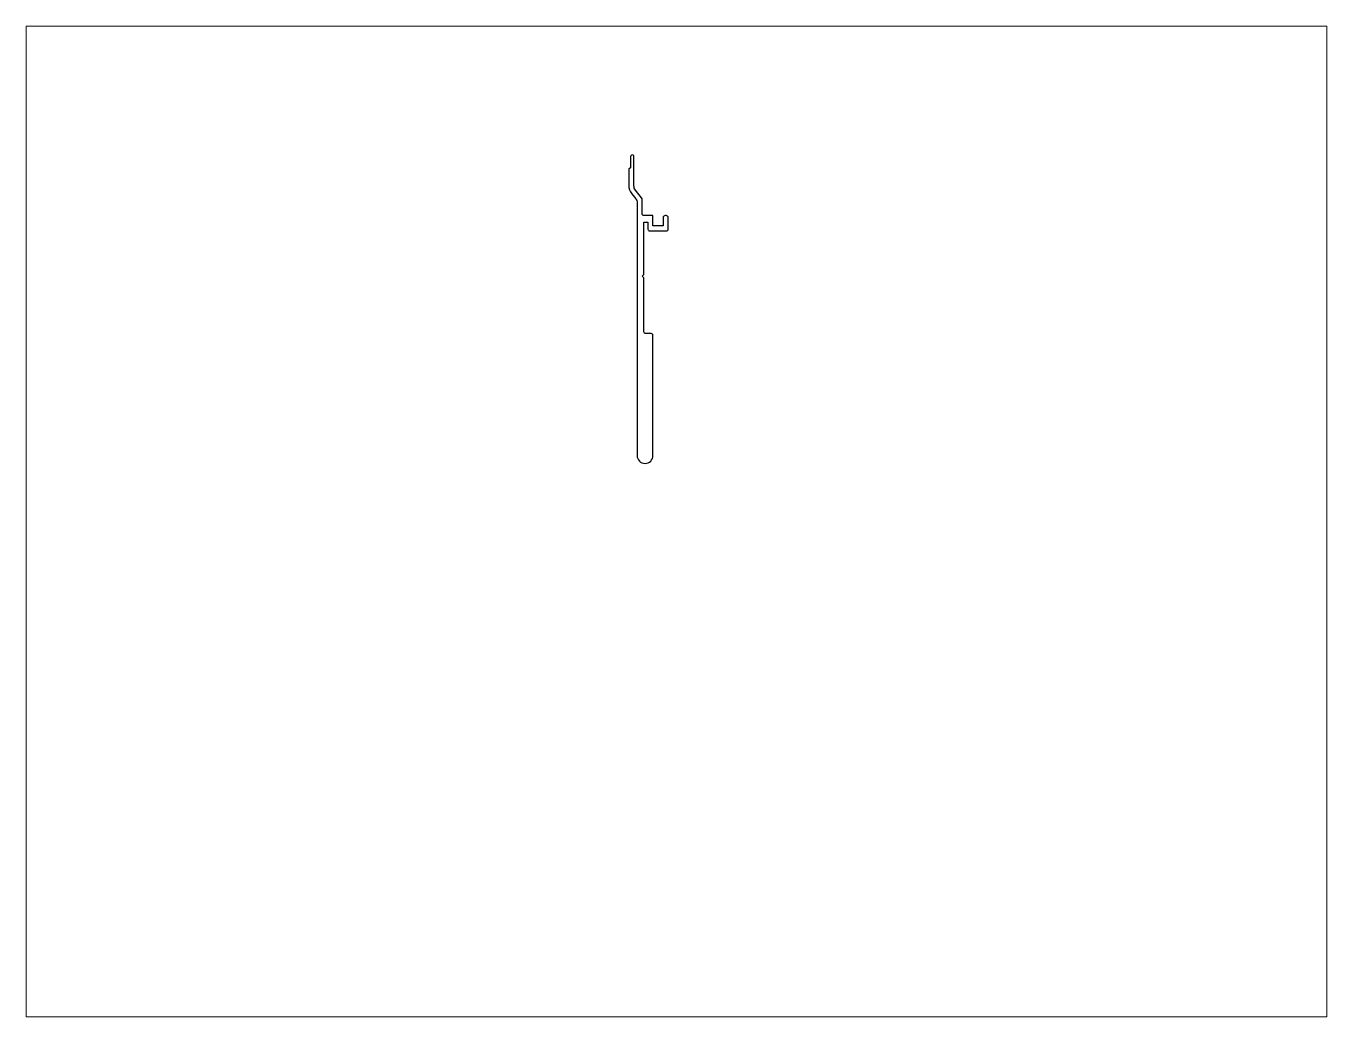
# Paper-space layout 'Layout1' of a CAD drawing. Extents: x 27 to 240, y 20 to 183.
# The model-space entities are those that its viewports show. They can reach past a viewport. Long polylines and large blocks are cut down to what shows.
import ezdxf

# ---------------------------------------------------------------- set-up
doc = ezdxf.new("R2010")
doc.units = 0
doc.header["$LTSCALE"] = 15
doc.layers.get('0').update_dxf_attribs({"linetype": 'CONTINUOUS'})

msp = doc.modelspace()

# ---------------------------------------------------------------- linework, layer by layer
msp.add_lwpolyline([(178.84, 221.04), (178.84, 149.89, 1), (183.54, 149.89), (183.54, 185.54, 0.414214), (183.04, 186.04), (181.34, 186.04, -0.414214), (180.84, 186.54), (180.84, 202.54), (180.34, 203.04), (180.84, 203.54), (180.84, 219.04), (182.04, 219.04), (182.04, 217.01, 0.414214), (182.54, 216.51), (187.54, 216.51, 0.414214), (188.04, 217.01), (188.04, 220.44, 0.414214), (187.44, 221.04), (187.14, 221.04, 0.414214), (186.54, 220.44), (186.54, 218.01), (183.54, 218.01), (183.54, 221.04), (180.83, 221.04, -0.414214), (180.34, 221.53), (180.34, 225.68, 0.17429), (180.13, 226.3), (178.32, 228.6, -0.16522), (177.89, 229.85), (177.89, 238.52, 1.006295), (176.89, 238.53), (176.89, 235.27, -0.318422), (176.79, 235.09, -0.04191), (176.6, 235.02), (176.52, 234.99, 0.334523), (176.34, 234.77), (176.34, 230.02, 0.162858), (177.24, 227.52), (178.41, 226.04, -0.167069), (178.84, 224.79)], format="xyb", close=True)

psp = doc.layouts.get("Layout1")

# ---------------------------------------------------------------- viewports
at = {"layer": '0', "color": 0, "linetype": 'BYBLOCK', "ltscale": 0.05}
psp.add_viewport(center=(133.35, 101.6), size=(213.36, 162.56), view_center_point=(190.51, 130.3), view_height=293.8955, dxfattribs=at)

doc.saveas('drawing.dxf')
